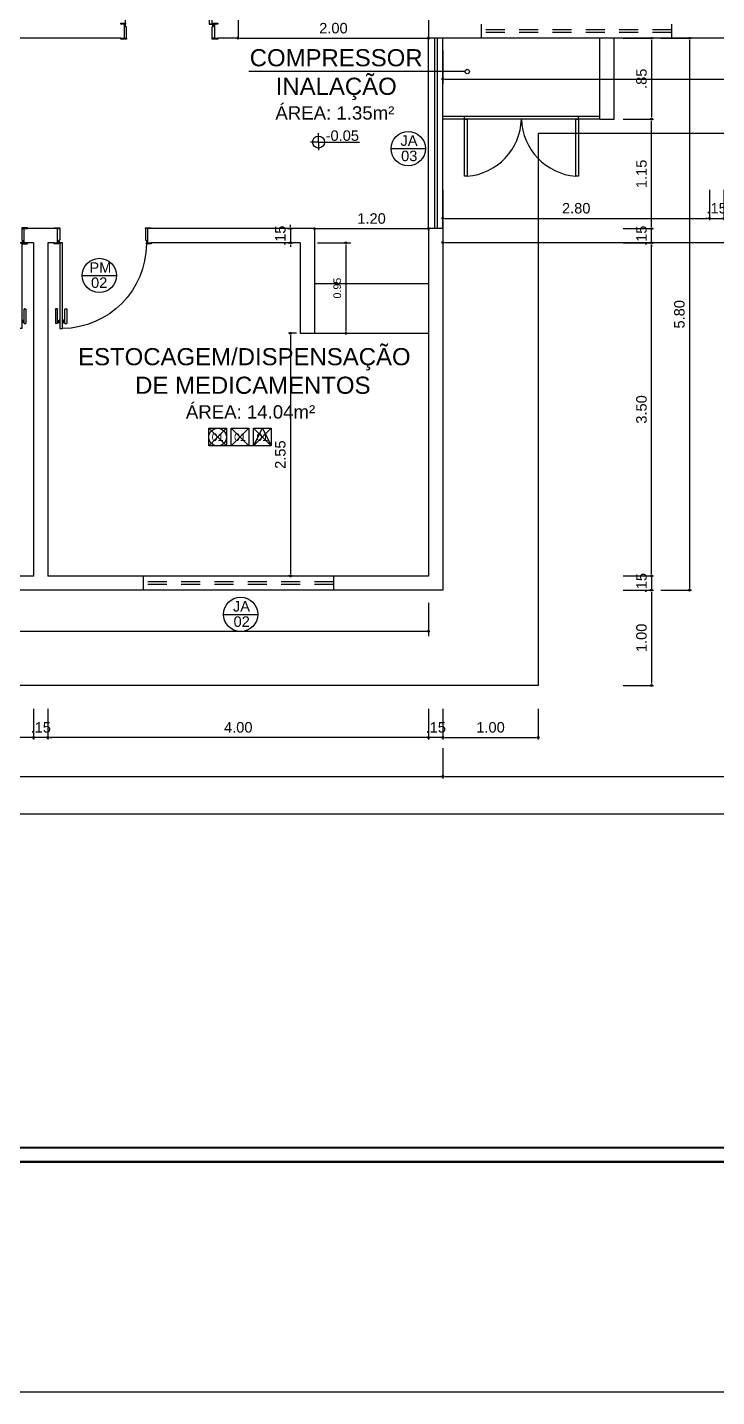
# Model space of a CAD drawing. Header units: millimetres. Extents: x 2125 to 3408, y 1171 to 1686.
# Drawn here: x 2424.75 to 2431.99, y 1468.27 to 1482.66 of the extents above; entities that cross this region are included whole.
import ezdxf
from ezdxf.enums import TextEntityAlignment as Align

# ---------------------------------------------------------------- set-up
doc = ezdxf.new("R2010")
doc.units = ezdxf.units.MM
doc.linetypes.add('CONTORNO_QUADRO_T', pattern=[0.35, 0.2, -0.15])
for name, color, linetype in [('CALÇADA', 252, 'Continuous'), ('cotas', 7, 'Continuous'), ('ESQUADRIA', 3, 'Continuous'), ('ESQUADRIAS', 7, 'Continuous'), ('Esquadrias portas', 7, 'Continuous'), ('Esquadrias_Portas', 2, 'Continuous'), ('JANELA2', 1, 'Continuous'), ('PAREDE', 4, 'Continuous'), ('TEXTO01', 7, 'Continuous'), ('TEXTO02', 3, 'Continuous'), ('TEXTO03', 2, 'Continuous'), ('TEXTO_ESP_FORRO', 62, 'Continuous'), ('TEXTO_ESP_PAREDES', 10, 'Continuous'), ('TEXTO_ESP_PISO', 150, 'Continuous')]:
    doc.layers.add(name, color=color, linetype=linetype)
doc.styles.add('ARIAL', font='sanss___.ttf')
doc.styles.add('ROMANS', font='arial.ttf')
doc.styles.add('TEXTO1', font='swissko.ttf', dxfattribs={"width": 0.6, "height": 0.1})
doc.dimstyles.new('ESCALA 50', dxfattribs={"dimtxt": 0.08, "dimasz": 0.02, "dimexe": 0.05, "dimexo": 0.05, "dimgap": 0.05, "dimtad": 1, "dimlfac": -10, "dimzin": 1, "dimdsep": 46, "dimtxsty": 'ROMANS', "dimblk1": 'PPC', "dimblk2": 'PPC', "dimsah": 1, "dimcen": 0.02, "dimclrd": 7, "dimclre": 7, "dimclrt": 3, "dimadec": 0, "dimazin": 0, "dimtfac": 1, "dimtix": 1, "dimtmove": 1, "dimatfit": 3, "dimldrblk": 'PPC', "dimfxl": 0, "dimtolj": 1, "dimtzin": 12, "dimarcsym": 0})
doc.dimstyles.new('ESCALA75', dxfattribs={"dimtxt": 0.11, "dimasz": 0.02, "dimexe": 0.02, "dimexo": 0.04, "dimgap": 0.05, "dimtad": 1, "dimzin": 4, "dimdsep": 46, "dimtxsty": 'ROMANS', "dimblk1": 'PPC', "dimblk2": 'PPC', "dimsah": 1, "dimcen": 0.02, "dimclrd": 7, "dimclre": 7, "dimclrt": 3, "dimazin": 1, "dimtfac": 1, "dimtix": 1, "dimtmove": 0, "dimatfit": 3, "dimldrblk": 'PPC', "dimfxl": 0, "dimtolj": 1, "dimtzin": 12, "dimarcsym": 0})

# ---------------------------------------------------------------- blocks, each defined once
blk = doc.blocks.new('P90_02')
at = {"layer": 'ESQUADRIAS', "color": 3, "linetype": 'Continuous'}
for p, q in [((-0.02, 0.77), (-0.02, 0.921)), ((0, 0.921), (0, 0.77)), ((0.023, 0.88), (0.023, 0.92)), ((0.057, 0.88), (0.057, 0.92)), ((0.08, 0.921), (0.08, 0.77)), ((0.1, 0.77), (0.1, 0.921)), ((-0.003, 0.767), (-0.017, 0.767)), ((0.083, 0.767), (0.097, 0.767))]:
    blk.add_line(p, q, dxfattribs=at)
at = {"layer": 'ESQUADRIAS', "color": 3}
for p, q in [((0, 0.921), (-0.02, 0.921)), ((0, 0.91), (0.023, 0.91)), ((0, 0.9), (0.023, 0.9)), ((0, 0.89), (0.023, 0.89)), ((0.023, 0.92), (0.025, 0.92)), ((0.023, 0.88), (0.025, 0.88)), ((0.057, 0.92), (0.055, 0.92)), ((0.057, 0.88), (0.055, 0.88)), ((0.08, 0.91), (0.057, 0.91)), ((0.08, 0.9), (0.057, 0.9)), ((0.08, 0.89), (0.057, 0.89)), ((0.08, 0.921), (0.1, 0.921))]:
    blk.add_line(p, q, dxfattribs=at)
at = {"layer": 'ESQUADRIAS', "color": 2}
for p, q in [((0.025, 0.075), (0.025, 0.975)), ((0.025, 0.975), (0.055, 0.975)), ((0.055, 0.975), (0.055, 0.075)), ((0.055, 0.075), (0.025, 0.075))]:
    blk.add_line(p, q, dxfattribs=at)
at = {"layer": 'ESQUADRIAS'}
for p, q in [((0.016, 0.059), (0.016, 0.062)), ((0.032, 0.074), (0.029, 0.074))]:
    blk.add_line(p, q, dxfattribs=at)
at = {"layer": 'ESQUADRIAS', "color": 3}
for points in [[(0.015, 0.085), (-0.035, 0.085), (-0.035, 0.075), (0.015, 0.075)], [(0.985, 0.085), (0.935, 0.085), (0.935, 0.075), (0.985, 0.075)], [(0.025, -0.075), (0, -0.075), (-0.035, -0.075), (-0.035, -0.085), (0.025, -0.085)], [(0.985, -0.075), (0.925, -0.075), (0.925, -0.085), (0.985, -0.085)]]:
    blk.add_lwpolyline(points, close=True, dxfattribs=at)
at = {"layer": 'ESQUADRIAS', "color": 2}
for points in [[(0.025, 0.045), (0.015, 0.045), (0.015, 0.075), (0, 0.075), (0, -0.075), (0.025, -0.075)], [(0.925, 0.045), (0.935, 0.045), (0.935, 0.075), (0.95, 0.075), (0.95, -0.075), (0.925, -0.075)]]:
    blk.add_lwpolyline(points, close=True, dxfattribs=at)
at = {"layer": 'ESQUADRIAS', "color": 1}
for points in [[(0.016, 0.071, -0.236068), (0.015, 0.073), (0.015, 0.07), (0.015, 0.05), (0.016, 0.05)], [(0.02, 0.074, 0.236068), (0.017, 0.075), (0.02, 0.075), (0.04, 0.075), (0.04, 0.074)]]:
    blk.add_lwpolyline(points, format="xyb", close=True, dxfattribs=at)
at = {"layer": 'ESQUADRIAS'}
for points in [[(0.017, 0.063), (0.016, 0.062), (0.016, 0.062)], [(0.017, 0.058), (0.016, 0.059), (0.016, 0.059)], [(0.017, 0.06), (0.017, 0.06), (0.017, 0.058), (0.017, 0.058), (0.017, 0.063), (0.017, 0.063), (0.017, 0.06), (0.017, 0.06)], [(0.028, 0.073), (0.029, 0.074), (0.029, 0.074)], [(0.03, 0.073), (0.03, 0.073), (0.033, 0.073), (0.033, 0.073), (0.028, 0.073), (0.028, 0.073), (0.03, 0.073), (0.03, 0.073)], [(0.033, 0.073), (0.032, 0.074), (0.032, 0.074)]]:
    blk.add_lwpolyline(points, dxfattribs=at)
at = {"layer": 'ESQUADRIAS', "color": 1}
blk.add_circle((0.017, 0.073), 0.0025, dxfattribs=at)
at = {"layer": 'ESQUADRIAS'}
blk.add_arc((0.043, 0.083), 0.892, 0.1295, 89.2231, dxfattribs=at)
at = {"layer": 'ESQUADRIAS', "color": 3, "linetype": 'Continuous'}
for centre, start, end in [((-0.017, 0.77), 180, 260.5377), ((-0.003, 0.77), 260.5377, 360), ((0.083, 0.77), 180, 279.4623), ((0.097, 0.77), 279.4623, 0)]:
    blk.add_arc(centre, 0.003, start, end, dxfattribs=at)
blk = doc.blocks.new('PPC')
at = {"color": 2}
blk.add_circle((0, 0), 0.5, dxfattribs=at)
blk = doc.blocks.new('*D170')
at = {"layer": 'cotas', "color": 7, "lineweight": -2, "transparency": 16777216}
for p, q in [((2428.963, 1475.494), (2428.963, 1475.174)), ((2429.113, 1475.494), (2429.113, 1475.174)), ((2428.943, 1475.194), (2428.923, 1475.194)), ((2429.113, 1475.194), (2428.963, 1475.194)), ((2429.133, 1475.194), (2429.153, 1475.194))]:
    blk.add_line(p, q, dxfattribs=at)
at = {"layer": 'DEFPOINTS', "color": 0, "transparency": 16777216}
for p in [(2428.963, 1475.862), (2429.113, 1475.712), (2428.963, 1475.194)]:
    blk.add_point(p, dxfattribs=at)
at = {"layer": 'cotas', "color": 7, "lineweight": -2, "transparency": 16777216, "xscale": 0.02, "yscale": 0.02, "zscale": 0.02}
blk.add_blockref('PPC', (2428.963, 1475.194), dxfattribs=at)
at = {"layer": 'cotas', "color": 7, "lineweight": -2, "transparency": 16777216, "xscale": 0.02, "yscale": 0.02, "zscale": 0.02, "rotation": 180}
blk.add_blockref('PPC', (2429.113, 1475.194), dxfattribs=at)
at = {"layer": 'cotas', "color": 3, "transparency": 16777216, "insert": (2429.038, 1475.3), "char_height": 0.11, "attachment_point": 5, "style": 'ROMANS'}
blk.add_mtext('\\A1;.15', dxfattribs=at)
blk = doc.blocks.new('*D171')
at = {"layer": 'cotas', "color": 7, "lineweight": -2, "transparency": 16777216}
for p, q in [((2424.963, 1475.494), (2424.963, 1475.174)), ((2428.963, 1475.494), (2428.963, 1475.174)), ((2428.943, 1475.194), (2424.983, 1475.194))]:
    blk.add_line(p, q, dxfattribs=at)
at = {"layer": 'DEFPOINTS', "color": 0, "transparency": 16777216}
for p in [(2424.963, 1475.862), (2428.963, 1475.862), (2424.963, 1475.194)]:
    blk.add_point(p, dxfattribs=at)
at = {"layer": 'cotas', "color": 7, "lineweight": -2, "transparency": 16777216, "xscale": 0.02, "yscale": 0.02, "zscale": 0.02, "rotation": 180}
blk.add_blockref('PPC', (2424.963, 1475.194), dxfattribs=at)
at = {"layer": 'cotas', "color": 7, "lineweight": -2, "transparency": 16777216, "xscale": 0.02, "yscale": 0.02, "zscale": 0.02}
blk.add_blockref('PPC', (2428.963, 1475.194), dxfattribs=at)
at = {"layer": 'cotas', "color": 3, "transparency": 16777216, "insert": (2426.963, 1475.3), "char_height": 0.11, "attachment_point": 5, "style": 'ROMANS'}
blk.add_mtext('\\A1;4.00', dxfattribs=at)
blk = doc.blocks.new('*D172')
at = {"layer": 'cotas', "color": 7, "lineweight": -2, "transparency": 16777216}
for p, q in [((2424.813, 1475.494), (2424.813, 1475.174)), ((2424.963, 1475.494), (2424.963, 1475.174)), ((2424.793, 1475.194), (2424.773, 1475.194)), ((2424.963, 1475.194), (2424.813, 1475.194)), ((2424.983, 1475.194), (2425.003, 1475.194))]:
    blk.add_line(p, q, dxfattribs=at)
at = {"layer": 'DEFPOINTS', "color": 0, "transparency": 16777216}
for p in [(2424.813, 1475.862), (2424.963, 1475.862), (2424.813, 1475.194)]:
    blk.add_point(p, dxfattribs=at)
at = {"layer": 'cotas', "color": 7, "lineweight": -2, "transparency": 16777216, "xscale": 0.02, "yscale": 0.02, "zscale": 0.02}
blk.add_blockref('PPC', (2424.813, 1475.194), dxfattribs=at)
at = {"layer": 'cotas', "color": 7, "lineweight": -2, "transparency": 16777216, "xscale": 0.02, "yscale": 0.02, "zscale": 0.02, "rotation": 180}
blk.add_blockref('PPC', (2424.963, 1475.194), dxfattribs=at)
at = {"layer": 'cotas', "color": 3, "transparency": 16777216, "insert": (2424.888, 1475.3), "char_height": 0.11, "attachment_point": 5, "style": 'ROMANS'}
blk.add_mtext('\\A1;.15', dxfattribs=at)
blk = doc.blocks.new('*D173')
at = {"layer": 'cotas', "color": 7, "lineweight": -2, "transparency": 16777216}
for p, q in [((2415.563, 1475.494), (2415.563, 1475.174)), ((2424.813, 1475.494), (2424.813, 1475.174)), ((2424.793, 1475.194), (2415.583, 1475.194))]:
    blk.add_line(p, q, dxfattribs=at)
at = {"layer": 'DEFPOINTS', "color": 0, "transparency": 16777216}
for p in [(2415.563, 1475.862), (2424.813, 1475.862), (2415.563, 1475.194)]:
    blk.add_point(p, dxfattribs=at)
at = {"layer": 'cotas', "color": 7, "lineweight": -2, "transparency": 16777216, "xscale": 0.02, "yscale": 0.02, "zscale": 0.02, "rotation": 180}
blk.add_blockref('PPC', (2415.563, 1475.194), dxfattribs=at)
at = {"layer": 'cotas', "color": 7, "lineweight": -2, "transparency": 16777216, "xscale": 0.02, "yscale": 0.02, "zscale": 0.02}
blk.add_blockref('PPC', (2424.813, 1475.194), dxfattribs=at)
at = {"layer": 'cotas', "color": 3, "transparency": 16777216, "insert": (2420.188, 1475.3), "char_height": 0.11, "attachment_point": 5, "style": 'ROMANS'}
blk.add_mtext('\\A1;9.25', dxfattribs=at)
blk = doc.blocks.new('*D189')
at = {"layer": 'cotas', "color": 7, "lineweight": -2, "transparency": 16777216}
for p, q in [((2429.113, 1480.949), (2429.113, 1480.629)), ((2431.913, 1480.949), (2431.913, 1480.629)), ((2429.133, 1480.649), (2431.893, 1480.649))]:
    blk.add_line(p, q, dxfattribs=at)
at = {"layer": 'DEFPOINTS', "color": 0, "transparency": 16777216}
for p in [(2429.113, 1481.452), (2431.913, 1481.452), (2431.913, 1480.649)]:
    blk.add_point(p, dxfattribs=at)
at = {"layer": 'cotas', "color": 7, "lineweight": -2, "transparency": 16777216, "xscale": 0.02, "yscale": 0.02, "zscale": 0.02, "rotation": 180}
blk.add_blockref('PPC', (2429.113, 1480.649), dxfattribs=at)
at = {"layer": 'cotas', "color": 7, "lineweight": -2, "transparency": 16777216, "xscale": 0.02, "yscale": 0.02, "zscale": 0.02}
blk.add_blockref('PPC', (2431.913, 1480.649), dxfattribs=at)
at = {"layer": 'cotas', "color": 3, "transparency": 16777216, "insert": (2430.513, 1480.755), "char_height": 0.11, "attachment_point": 5, "style": 'ROMANS'}
blk.add_mtext('\\A1;2.80', dxfattribs=at)
blk = doc.blocks.new('*D190')
at = {"layer": 'cotas', "color": 7, "lineweight": -2, "transparency": 16777216}
for p, q in [((2431.913, 1480.949), (2431.913, 1480.629)), ((2432.063, 1480.949), (2432.063, 1480.629)), ((2431.893, 1480.649), (2431.873, 1480.649)), ((2431.913, 1480.649), (2432.063, 1480.649)), ((2432.083, 1480.649), (2432.103, 1480.649))]:
    blk.add_line(p, q, dxfattribs=at)
at = {"layer": 'DEFPOINTS', "color": 0, "transparency": 16777216}
for p in [(2431.913, 1481.452), (2432.063, 1481.452), (2432.063, 1480.649)]:
    blk.add_point(p, dxfattribs=at)
at = {"layer": 'cotas', "color": 7, "lineweight": -2, "transparency": 16777216, "xscale": 0.02, "yscale": 0.02, "zscale": 0.02}
blk.add_blockref('PPC', (2431.913, 1480.649), dxfattribs=at)
at = {"layer": 'cotas', "color": 7, "lineweight": -2, "transparency": 16777216, "xscale": 0.02, "yscale": 0.02, "zscale": 0.02, "rotation": 180}
blk.add_blockref('PPC', (2432.063, 1480.649), dxfattribs=at)
at = {"layer": 'cotas', "color": 3, "transparency": 16777216, "insert": (2431.988, 1480.755), "char_height": 0.11, "attachment_point": 5, "style": 'ROMANS'}
blk.add_mtext('\\A1;.15', dxfattribs=at)
blk = doc.blocks.new('*D193')
at = {"layer": 'cotas', "color": 7, "lineweight": -2, "transparency": 16777216}
for p, q in [((2415.413, 1475.083), (2415.413, 1474.763)), ((2429.113, 1475.083), (2429.113, 1474.763)), ((2415.433, 1474.783), (2429.093, 1474.783))]:
    blk.add_line(p, q, dxfattribs=at)
at = {"layer": 'DEFPOINTS', "color": 0, "transparency": 16777216}
for p in [(2415.413, 1475.85), (2429.113, 1475.85), (2429.113, 1474.783)]:
    blk.add_point(p, dxfattribs=at)
at = {"layer": 'cotas', "color": 7, "lineweight": -2, "transparency": 16777216, "xscale": 0.02, "yscale": 0.02, "zscale": 0.02, "rotation": 180}
blk.add_blockref('PPC', (2415.413, 1474.783), dxfattribs=at)
at = {"layer": 'cotas', "color": 7, "lineweight": -2, "transparency": 16777216, "xscale": 0.02, "yscale": 0.02, "zscale": 0.02}
blk.add_blockref('PPC', (2429.113, 1474.783), dxfattribs=at)
at = {"layer": 'cotas', "color": 3, "transparency": 16777216, "insert": (2422.263, 1474.889), "char_height": 0.11, "attachment_point": 5, "style": 'ROMANS'}
blk.add_mtext('\\A1;13.70', dxfattribs=at)
blk = doc.blocks.new('*D194')
at = {"layer": 'cotas', "color": 7, "lineweight": -2, "transparency": 16777216}
for p, q in [((2429.113, 1480.695), (2429.113, 1480.375)), ((2439.263, 1480.695), (2439.263, 1480.375)), ((2429.133, 1480.395), (2439.243, 1480.395))]:
    blk.add_line(p, q, dxfattribs=at)
at = {"layer": 'DEFPOINTS', "color": 0, "transparency": 16777216}
for p in [(2429.113, 1481.302), (2439.263, 1481.302), (2439.263, 1480.395)]:
    blk.add_point(p, dxfattribs=at)
at = {"layer": 'cotas', "color": 7, "lineweight": -2, "transparency": 16777216, "xscale": 0.02, "yscale": 0.02, "zscale": 0.02, "rotation": 180}
blk.add_blockref('PPC', (2429.113, 1480.395), dxfattribs=at)
at = {"layer": 'cotas', "color": 7, "lineweight": -2, "transparency": 16777216, "xscale": 0.02, "yscale": 0.02, "zscale": 0.02}
blk.add_blockref('PPC', (2439.263, 1480.395), dxfattribs=at)
at = {"layer": 'cotas', "color": 3, "transparency": 16777216, "insert": (2434.188, 1480.502), "char_height": 0.11, "attachment_point": 5, "style": 'ROMANS'}
blk.add_mtext('\\A1;10.15', dxfattribs=at)
blk = doc.blocks.new('*D196')
at = {"layer": 'cotas', "color": 7, "lineweight": -2, "transparency": 16777216}
for p, q in [((2431.403, 1482.541), (2431.723, 1482.541)), ((2431.703, 1482.521), (2431.703, 1476.761)), ((2431.403, 1476.741), (2431.723, 1476.741))]:
    blk.add_line(p, q, dxfattribs=at)
at = {"layer": 'DEFPOINTS', "color": 0, "transparency": 16777216}
for p in [(2430.567, 1482.541), (2430.567, 1476.741), (2431.703, 1476.741)]:
    blk.add_point(p, dxfattribs=at)
at = {"layer": 'cotas', "color": 7, "lineweight": -2, "transparency": 16777216, "xscale": 0.02, "yscale": 0.02, "zscale": 0.02}
for p, rotation in [((2431.703, 1482.541), 90), ((2431.703, 1476.741), 270)]:
    blk.add_blockref('PPC', p, dxfattribs=dict(at, rotation=rotation))
at = {"layer": 'cotas', "color": 3, "transparency": 16777216, "insert": (2431.597, 1479.641), "char_height": 0.11, "attachment_point": 5, "rotation": 90, "style": 'ROMANS'}
blk.add_mtext('\\A1;5.80', dxfattribs=at)
blk = doc.blocks.new('*D287')
at = {"layer": 'cotas', "color": 7, "lineweight": -2, "transparency": 16777216}
for p, q in [((2427.483, 1480.541), (2427.531, 1480.541)), ((2427.511, 1480.561), (2427.511, 1480.581)), ((2427.511, 1480.541), (2427.511, 1480.391)), ((2427.483, 1480.391), (2427.531, 1480.391)), ((2427.511, 1480.371), (2427.511, 1480.351))]:
    blk.add_line(p, q, dxfattribs=at)
at = {"layer": 'DEFPOINTS', "color": 0, "transparency": 16777216}
for p in [(2427.443, 1480.541), (2427.443, 1480.391), (2427.511, 1480.391)]:
    blk.add_point(p, dxfattribs=at)
at = {"layer": 'cotas', "color": 7, "lineweight": -2, "transparency": 16777216, "xscale": 0.02, "yscale": 0.02, "zscale": 0.02}
for p, rotation in [((2427.511, 1480.541), 270), ((2427.511, 1480.391), 90)]:
    blk.add_blockref('PPC', p, dxfattribs=dict(at, rotation=rotation))
at = {"layer": 'cotas', "color": 3, "transparency": 16777216, "insert": (2427.405, 1480.466), "char_height": 0.11, "attachment_point": 5, "rotation": 90, "style": 'ROMANS'}
blk.add_mtext('\\A1;.15', dxfattribs=at)
blk = doc.blocks.new('*D288')
at = {"layer": 'cotas', "color": 7, "lineweight": -2, "transparency": 16777216}
for p, q in [((2427.573, 1479.441), (2427.491, 1479.441)), ((2427.511, 1479.421), (2427.511, 1476.911)), ((2427.528, 1476.891), (2427.491, 1476.891))]:
    blk.add_line(p, q, dxfattribs=at)
at = {"layer": 'DEFPOINTS', "color": 0, "transparency": 16777216}
for p in [(2427.613, 1479.441), (2427.511, 1476.891), (2427.568, 1476.891)]:
    blk.add_point(p, dxfattribs=at)
at = {"layer": 'cotas', "color": 7, "lineweight": -2, "transparency": 16777216, "xscale": 0.02, "yscale": 0.02, "zscale": 0.02}
for p, rotation in [((2427.511, 1479.441), 90), ((2427.511, 1476.891), 270)]:
    blk.add_blockref('PPC', p, dxfattribs=dict(at, rotation=rotation))
at = {"layer": 'cotas', "color": 3, "transparency": 16777216, "insert": (2427.405, 1478.166), "char_height": 0.11, "attachment_point": 5, "rotation": 90, "style": 'ROMANS'}
blk.add_mtext('\\A1;2.55', dxfattribs=at)
blk = doc.blocks.new('*D289')
at = {"layer": 'cotas', "color": 7, "lineweight": -2, "transparency": 16777216}
for p, q in [((2427.763, 1480.541), (2427.763, 1480.521)), ((2427.783, 1480.541), (2428.943, 1480.541)), ((2428.963, 1480.541), (2428.963, 1480.561))]:
    blk.add_line(p, q, dxfattribs=at)
at = {"layer": 'DEFPOINTS', "color": 0, "transparency": 16777216}
for p in [(2427.763, 1480.541), (2428.963, 1480.541), (2428.963, 1480.541)]:
    blk.add_point(p, dxfattribs=at)
at = {"layer": 'cotas', "color": 7, "lineweight": -2, "transparency": 16777216, "xscale": 0.02, "yscale": 0.02, "zscale": 0.02, "rotation": 180}
blk.add_blockref('PPC', (2427.763, 1480.541), dxfattribs=at)
at = {"layer": 'cotas', "color": 7, "lineweight": -2, "transparency": 16777216, "xscale": 0.02, "yscale": 0.02, "zscale": 0.02}
blk.add_blockref('PPC', (2428.963, 1480.541), dxfattribs=at)
at = {"layer": 'cotas', "color": 3, "transparency": 16777216, "insert": (2428.363, 1480.647), "char_height": 0.11, "attachment_point": 5, "style": 'ROMANS'}
blk.add_mtext('\\A1;1.20', dxfattribs=at)
blk = doc.blocks.new('*D290')
at = {"layer": 'cotas', "color": 7, "lineweight": -2, "transparency": 16777216}
for p, q in [((2426.963, 1482.541), (2426.963, 1482.561)), ((2426.983, 1482.541), (2428.943, 1482.541)), ((2428.963, 1482.541), (2428.963, 1482.561))]:
    blk.add_line(p, q, dxfattribs=at)
at = {"layer": 'DEFPOINTS', "color": 0, "transparency": 16777216}
for p in [(2426.963, 1482.541), (2428.963, 1482.541), (2428.963, 1482.541)]:
    blk.add_point(p, dxfattribs=at)
at = {"layer": 'cotas', "color": 7, "lineweight": -2, "transparency": 16777216, "xscale": 0.02, "yscale": 0.02, "zscale": 0.02, "rotation": 180}
blk.add_blockref('PPC', (2426.963, 1482.541), dxfattribs=at)
at = {"layer": 'cotas', "color": 7, "lineweight": -2, "transparency": 16777216, "xscale": 0.02, "yscale": 0.02, "zscale": 0.02}
blk.add_blockref('PPC', (2428.963, 1482.541), dxfattribs=at)
at = {"layer": 'cotas', "color": 3, "transparency": 16777216, "insert": (2427.963, 1482.647), "char_height": 0.11, "attachment_point": 5, "style": 'ROMANS'}
blk.add_mtext('\\A1;2.00', dxfattribs=at)
blk = doc.blocks.new('Esp_Pis_Par_For_Esc100')
at = {"layer": 'DEFPOINTS'}
for p, q in [((0, 0.37), (0.37, 0)), ((0.37, 0.37), (0, 0)), ((0.47, 0.37), (0.84, 0)), ((0.84, 0.37), (0.47, 0)), ((0.94, 0.37), (1.31, 0)), ((1.31, 0.37), (0.94, 0)), ((0.47, 0), (0.37, 0)), ((0.94, 0), (0.84, 0))]:
    blk.add_line(p, q, dxfattribs=at)
for points in [[(0.37, 0.37), (0.37, 0), (0, 0), (0, 0.37)], [(1.31, 0.37), (1.31, 0), (0.94, 0), (0.94, 0.37)]]:
    blk.add_lwpolyline(points, close=True, dxfattribs=at)
at = {"layer": 'TEXTO_ESP_FORRO'}
blk.add_lwpolyline([(0.94, 0), (1.125, 0.37), (1.31, 0)], close=True, dxfattribs=at)
at = {"layer": 'TEXTO_ESP_PAREDES'}
blk.add_lwpolyline([(0.84, 0.37), (0.84, 0), (0.47, 0), (0.47, 0.37)], close=True, dxfattribs=at)
at = {"layer": 'TEXTO_ESP_PISO'}
blk.add_circle((0.185, 0.185), 0.185, dxfattribs=at)
at = {"layer": 'TEXTO_ESP_FORRO', "color": 3, "linetype": 'ByBlock', "style": 'ARIAL', "text_generation_flag": 6}
blk.add_attdef('FOR', text='', height=0.16, rotation=180, dxfattribs=at).set_placement((1.125, 0.185), align=Align.MIDDLE_CENTER)
at = {"layer": 'TEXTO_ESP_PAREDES', "color": 3, "linetype": 'ByBlock', "ltscale": 0.0001, "style": 'ARIAL', "text_generation_flag": 6}
blk.add_attdef('PAR', text='', height=0.16, rotation=180, dxfattribs=at).set_placement((0.655, 0.185), align=Align.MIDDLE_CENTER)
at = {"layer": 'TEXTO_ESP_PISO', "color": 3, "linetype": 'ByBlock', "style": 'ARIAL', "text_generation_flag": 6}
blk.add_attdef('PIS', text='', height=0.16, rotation=180, dxfattribs=at).set_placement((0.185, 0.185), align=Align.MIDDLE_CENTER)
blk = doc.blocks.new('*D211')
at = {"layer": 'cotas', "color": 7, "lineweight": -2, "transparency": 16777216}
for p, q in [((2431.305, 1476.911), (2431.305, 1476.931)), ((2431.005, 1476.891), (2431.325, 1476.891)), ((2431.305, 1476.891), (2431.305, 1476.741)), ((2431.005, 1476.741), (2431.325, 1476.741)), ((2431.305, 1476.721), (2431.305, 1476.701))]:
    blk.add_line(p, q, dxfattribs=at)
at = {"layer": 'DEFPOINTS', "color": 0, "transparency": 16777216}
for p in [(2429.957, 1476.891), (2429.957, 1476.741), (2431.305, 1476.741)]:
    blk.add_point(p, dxfattribs=at)
at = {"layer": 'cotas', "color": 7, "lineweight": -2, "transparency": 16777216, "xscale": 0.02, "yscale": 0.02, "zscale": 0.02}
for p, rotation in [((2431.305, 1476.891), 270), ((2431.305, 1476.741), 90)]:
    blk.add_blockref('PPC', p, dxfattribs=dict(at, rotation=rotation))
at = {"layer": 'cotas', "color": 3, "transparency": 16777216, "insert": (2431.199, 1476.816), "char_height": 0.11, "attachment_point": 5, "rotation": 90, "style": 'ROMANS'}
blk.add_mtext('\\A1;.15', dxfattribs=at)
blk = doc.blocks.new('*D212')
at = {"layer": 'cotas', "color": 7, "lineweight": -2, "transparency": 16777216}
for p, q in [((2431.005, 1476.741), (2431.325, 1476.741)), ((2431.305, 1476.721), (2431.305, 1475.761)), ((2431.005, 1475.741), (2431.325, 1475.741))]:
    blk.add_line(p, q, dxfattribs=at)
at = {"layer": 'DEFPOINTS', "color": 0, "transparency": 16777216}
for p in [(2429.957, 1476.741), (2430.957, 1475.741), (2431.305, 1475.741)]:
    blk.add_point(p, dxfattribs=at)
at = {"layer": 'cotas', "color": 7, "lineweight": -2, "transparency": 16777216, "xscale": 0.02, "yscale": 0.02, "zscale": 0.02}
for p, rotation in [((2431.305, 1476.741), 90), ((2431.305, 1475.741), 270)]:
    blk.add_blockref('PPC', p, dxfattribs=dict(at, rotation=rotation))
at = {"layer": 'cotas', "color": 3, "transparency": 16777216, "insert": (2431.199, 1476.241), "char_height": 0.11, "attachment_point": 5, "rotation": 90, "style": 'ROMANS'}
blk.add_mtext('\\A1;1.00', dxfattribs=at)
blk = doc.blocks.new('*D293')
at = {"layer": 'cotas', "color": 7, "lineweight": -2, "transparency": 16777216}
for p, q in [((2429.113, 1475.494), (2429.113, 1475.174)), ((2430.113, 1475.494), (2430.113, 1475.174)), ((2429.133, 1475.194), (2430.093, 1475.194))]:
    blk.add_line(p, q, dxfattribs=at)
at = {"layer": 'DEFPOINTS', "color": 0, "transparency": 16777216}
for p in [(2429.113, 1476.741), (2430.113, 1476.741), (2430.113, 1475.194)]:
    blk.add_point(p, dxfattribs=at)
at = {"layer": 'cotas', "color": 7, "lineweight": -2, "transparency": 16777216, "xscale": 0.02, "yscale": 0.02, "zscale": 0.02, "rotation": 180}
blk.add_blockref('PPC', (2429.113, 1475.194), dxfattribs=at)
at = {"layer": 'cotas', "color": 7, "lineweight": -2, "transparency": 16777216, "xscale": 0.02, "yscale": 0.02, "zscale": 0.02}
blk.add_blockref('PPC', (2430.113, 1475.194), dxfattribs=at)
at = {"layer": 'cotas', "color": 3, "transparency": 16777216, "insert": (2429.613, 1475.3), "char_height": 0.11, "attachment_point": 5, "style": 'ROMANS'}
blk.add_mtext('\\A1;1.00', dxfattribs=at)
blk = doc.blocks.new('*D213')
at = {"layer": 'cotas', "color": 7, "lineweight": -2, "transparency": 16777216}
for p, q in [((2429.113, 1475.083), (2429.113, 1474.763)), ((2439.263, 1475.083), (2439.263, 1474.763)), ((2429.133, 1474.783), (2439.243, 1474.783))]:
    blk.add_line(p, q, dxfattribs=at)
at = {"layer": 'DEFPOINTS', "color": 0, "transparency": 16777216}
for p in [(2429.113, 1476.71), (2439.263, 1476.71), (2439.263, 1474.783)]:
    blk.add_point(p, dxfattribs=at)
at = {"layer": 'cotas', "color": 7, "lineweight": -2, "transparency": 16777216, "xscale": 0.02, "yscale": 0.02, "zscale": 0.02, "rotation": 180}
blk.add_blockref('PPC', (2429.113, 1474.783), dxfattribs=at)
at = {"layer": 'cotas', "color": 7, "lineweight": -2, "transparency": 16777216, "xscale": 0.02, "yscale": 0.02, "zscale": 0.02}
blk.add_blockref('PPC', (2439.263, 1474.783), dxfattribs=at)
at = {"layer": 'cotas', "color": 3, "transparency": 16777216, "insert": (2434.188, 1474.889), "char_height": 0.11, "attachment_point": 5, "style": 'ROMANS'}
blk.add_mtext('\\A1;10.15', dxfattribs=at)
blk = doc.blocks.new('*D308')
at = {"layer": 'cotas', "color": 7, "lineweight": -2, "transparency": 16777216}
for p, q in [((2431.005, 1482.541), (2431.325, 1482.541)), ((2431.305, 1482.521), (2431.305, 1481.711)), ((2431.005, 1481.691), (2431.325, 1481.691))]:
    blk.add_line(p, q, dxfattribs=at)
at = {"layer": 'DEFPOINTS', "color": 0, "transparency": 16777216}
for p in [(2430.913, 1482.541), (2430.913, 1481.691), (2431.305, 1481.691)]:
    blk.add_point(p, dxfattribs=at)
at = {"layer": 'cotas', "color": 7, "lineweight": -2, "transparency": 16777216, "xscale": 0.02, "yscale": 0.02, "zscale": 0.02}
for p, rotation in [((2431.305, 1482.541), 90), ((2431.305, 1481.691), 270)]:
    blk.add_blockref('PPC', p, dxfattribs=dict(at, rotation=rotation))
at = {"layer": 'cotas', "color": 3, "transparency": 16777216, "insert": (2431.199, 1482.116), "char_height": 0.11, "attachment_point": 5, "rotation": 90, "style": 'ROMANS'}
blk.add_mtext('\\A1;.85', dxfattribs=at)
blk = doc.blocks.new('*D309')
at = {"layer": 'cotas', "color": 7, "lineweight": -2, "transparency": 16777216}
for p, q in [((2431.005, 1480.391), (2431.325, 1480.391)), ((2431.305, 1476.911), (2431.305, 1480.371)), ((2431.005, 1476.891), (2431.325, 1476.891))]:
    blk.add_line(p, q, dxfattribs=at)
at = {"layer": 'DEFPOINTS', "color": 0, "transparency": 16777216}
for p in [(2427.613, 1480.391), (2431.305, 1480.391), (2428.963, 1476.891)]:
    blk.add_point(p, dxfattribs=at)
at = {"layer": 'cotas', "color": 7, "lineweight": -2, "transparency": 16777216, "xscale": 0.02, "yscale": 0.02, "zscale": 0.02}
for p, rotation in [((2431.305, 1480.391), 90), ((2431.305, 1476.891), 270)]:
    blk.add_blockref('PPC', p, dxfattribs=dict(at, rotation=rotation))
at = {"layer": 'cotas', "color": 3, "transparency": 16777216, "insert": (2431.199, 1478.641), "char_height": 0.11, "attachment_point": 5, "rotation": 90, "style": 'ROMANS'}
blk.add_mtext('\\A1;3.50', dxfattribs=at)
blk = doc.blocks.new('*D310')
at = {"layer": 'cotas', "color": 7, "lineweight": -2, "transparency": 16777216}
for p, q in [((2431.005, 1480.541), (2431.325, 1480.541)), ((2431.305, 1480.561), (2431.305, 1480.581)), ((2431.305, 1480.391), (2431.305, 1480.541)), ((2431.005, 1480.391), (2431.325, 1480.391)), ((2431.305, 1480.371), (2431.305, 1480.351))]:
    blk.add_line(p, q, dxfattribs=at)
at = {"layer": 'DEFPOINTS', "color": 0, "transparency": 16777216}
for p in [(2427.763, 1480.541), (2431.305, 1480.541), (2427.613, 1480.391)]:
    blk.add_point(p, dxfattribs=at)
at = {"layer": 'cotas', "color": 7, "lineweight": -2, "transparency": 16777216, "xscale": 0.02, "yscale": 0.02, "zscale": 0.02}
for p, rotation in [((2431.305, 1480.541), 270), ((2431.305, 1480.391), 90)]:
    blk.add_blockref('PPC', p, dxfattribs=dict(at, rotation=rotation))
at = {"layer": 'cotas', "color": 3, "transparency": 16777216, "insert": (2431.199, 1480.466), "char_height": 0.11, "attachment_point": 5, "rotation": 90, "style": 'ROMANS'}
blk.add_mtext('\\A1;.15', dxfattribs=at)
blk = doc.blocks.new('*D218')
at = {"layer": 'cotas', "color": 7, "lineweight": -2, "transparency": 16777216}
for p, q in [((2431.305, 1481.691), (2431.285, 1481.691)), ((2431.305, 1480.561), (2431.305, 1481.671)), ((2431.005, 1480.541), (2431.325, 1480.541))]:
    blk.add_line(p, q, dxfattribs=at)
at = {"layer": 'DEFPOINTS', "color": 0, "transparency": 16777216}
for p in [(2431.305, 1481.691), (2431.305, 1481.691), (2427.763, 1480.541)]:
    blk.add_point(p, dxfattribs=at)
at = {"layer": 'cotas', "color": 7, "lineweight": -2, "transparency": 16777216, "xscale": 0.02, "yscale": 0.02, "zscale": 0.02}
for p, rotation in [((2431.305, 1481.691), 90), ((2431.305, 1480.541), 270)]:
    blk.add_blockref('PPC', p, dxfattribs=dict(at, rotation=rotation))
at = {"layer": 'cotas', "color": 3, "transparency": 16777216, "insert": (2431.199, 1481.116), "char_height": 0.11, "attachment_point": 5, "rotation": 90, "style": 'ROMANS'}
blk.add_mtext('\\A1;1.15', dxfattribs=at)
blk = doc.blocks.new('new block4')
at = {"layer": 'TEXTO01'}
h = blk.add_hatch(dxfattribs=at)
h.set_pattern_fill('ANGLE', color=256)
h.set_pattern_definition([(0, (-2260.456, -913.906), (0, 6.985), [5.08, -1.905]), (90, (-2260.456, -913.906), (-6.985, 4e-16), [5.08, -1.905])])
h.paths.add_polyline_path([(0, 0), (0, -0.062, 0.414214), (0.062, 0)])
h.paths.add_polyline_path([(0, 0), (0, 0.062, 0.414214), (-0.062, 0)])
for q in [(-0.086, 0), (0, 0.093), (0.429, 0), (0, -0.085)]:
    blk.add_line((0, 0), q, dxfattribs=at)
blk.add_circle((0, 0), 0.0624, dxfattribs=at)
blk = doc.blocks.new('*D327')
at = {"layer": 'cotas', "color": 7, "lineweight": -2, "transparency": 16777216}
for p, q in [((2415.413, 1474.687), (2415.413, 1474.367)), ((2474.281, 1474.387), (2415.433, 1474.387)), ((2474.301, 1474.387), (2474.301, 1474.367))]:
    blk.add_line(p, q, dxfattribs=at)
at = {"layer": 'DEFPOINTS', "color": 0, "transparency": 16777216}
for p in [(2415.413, 1476.891), (2415.413, 1474.387), (2474.301, 1474.387)]:
    blk.add_point(p, dxfattribs=at)
at = {"layer": 'cotas', "color": 7, "lineweight": -2, "transparency": 16777216, "xscale": 0.02, "yscale": 0.02, "zscale": 0.02, "rotation": 180}
blk.add_blockref('PPC', (2415.413, 1474.387), dxfattribs=at)
at = {"layer": 'cotas', "color": 7, "lineweight": -2, "transparency": 16777216, "xscale": 0.02, "yscale": 0.02, "zscale": 0.02}
blk.add_blockref('PPC', (2474.301, 1474.387), dxfattribs=at)
at = {"layer": 'cotas', "color": 3, "transparency": 16777216, "insert": (2444.857, 1474.493), "char_height": 0.11, "attachment_point": 5, "style": 'ROMANS'}
blk.add_mtext('\\A1;58.89', dxfattribs=at)
blk = doc.blocks.new('*D1002')
at = {"color": 7, "lineweight": -2, "transparency": 16777216}
for p, q in [((2413.838, 1468.618), (2413.838, 1468.268)), ((2474.28, 1468.618), (2474.28, 1468.268)), ((2413.858, 1468.318), (2474.26, 1468.318))]:
    blk.add_line(p, q, dxfattribs=at)
at = {"layer": 'DEFPOINTS', "color": 0, "transparency": 16777216}
for p in [(2413.838, 1470.736), (2474.28, 1470.734), (2474.28, 1468.318)]:
    blk.add_point(p, dxfattribs=at)
at = {"color": 7, "lineweight": -2, "transparency": 16777216, "xscale": 0.02, "yscale": 0.02, "zscale": 0.02, "rotation": 180}
blk.add_blockref('PPC', (2413.838, 1468.318), dxfattribs=at)
at = {"color": 7, "lineweight": -2, "transparency": 16777216, "xscale": 0.02, "yscale": 0.02, "zscale": 0.02}
blk.add_blockref('PPC', (2474.28, 1468.318), dxfattribs=at)
at = {"color": 3, "transparency": 16777216, "insert": (2444.059, 1468.409), "char_height": 0.08, "attachment_point": 5, "style": 'ROMANS'}
blk.add_mtext('\\A1;60.44', dxfattribs=at)
blk = doc.blocks.new('*D1118')
at = {"color": 7, "lineweight": -2, "transparency": 16777216}
for p, q in [((2415.563, 1476.61), (2415.563, 1476.26)), ((2428.963, 1476.61), (2428.963, 1476.26)), ((2415.583, 1476.31), (2428.943, 1476.31))]:
    blk.add_line(p, q, dxfattribs=at)
at = {"layer": 'DEFPOINTS', "color": 0, "transparency": 16777216}
for p in [(2415.563, 1476.891), (2428.963, 1476.891), (2428.963, 1476.31)]:
    blk.add_point(p, dxfattribs=at)
at = {"color": 7, "lineweight": -2, "transparency": 16777216, "xscale": 0.02, "yscale": 0.02, "zscale": 0.02, "rotation": 180}
blk.add_blockref('PPC', (2415.563, 1476.31), dxfattribs=at)
at = {"color": 7, "lineweight": -2, "transparency": 16777216, "xscale": 0.02, "yscale": 0.02, "zscale": 0.02}
blk.add_blockref('PPC', (2428.963, 1476.31), dxfattribs=at)
at = {"color": 3, "transparency": 16777216, "insert": (2422.263, 1476.401), "char_height": 0.08, "attachment_point": 5, "style": 'ROMANS'}
blk.add_mtext('\\A1;13.40', dxfattribs=at)
blk = doc.blocks.new('*D1121')
at = {"color": 7, "lineweight": -2, "transparency": 16777216}
for p, q in [((2429.113, 1482.413), (2429.113, 1482.063)), ((2439.263, 1482.413), (2439.263, 1482.063)), ((2429.133, 1482.113), (2439.243, 1482.113))]:
    blk.add_line(p, q, dxfattribs=at)
at = {"layer": 'DEFPOINTS', "color": 0, "transparency": 16777216}
for p in [(2429.113, 1482.541), (2439.263, 1482.541), (2439.263, 1482.113)]:
    blk.add_point(p, dxfattribs=at)
at = {"color": 7, "lineweight": -2, "transparency": 16777216, "xscale": 0.02, "yscale": 0.02, "zscale": 0.02, "rotation": 180}
blk.add_blockref('PPC', (2429.113, 1482.113), dxfattribs=at)
at = {"color": 7, "lineweight": -2, "transparency": 16777216, "xscale": 0.02, "yscale": 0.02, "zscale": 0.02}
blk.add_blockref('PPC', (2439.263, 1482.113), dxfattribs=at)
at = {"color": 3, "transparency": 16777216, "insert": (2434.188, 1482.203), "char_height": 0.08, "attachment_point": 5, "style": 'ROMANS'}
blk.add_mtext('\\A1;10.15', dxfattribs=at)
blk = doc.blocks.new('*D1152')
at = {"color": 7, "lineweight": -2, "transparency": 16777216}
for p, q in [((2427.794, 1480.391), (2428.144, 1480.391)), ((2428.094, 1480.371), (2428.094, 1479.461)), ((2427.813, 1479.441), (2428.144, 1479.441))]:
    blk.add_line(p, q, dxfattribs=at)
at = {"layer": 'DEFPOINTS', "color": 0, "transparency": 16777216}
for p in [(2427.613, 1480.391), (2427.763, 1479.441), (2428.094, 1479.441)]:
    blk.add_point(p, dxfattribs=at)
at = {"color": 7, "lineweight": -2, "transparency": 16777216, "xscale": 0.02, "yscale": 0.02, "zscale": 0.02}
for p, rotation in [((2428.094, 1480.391), 90), ((2428.094, 1479.441), 270)]:
    blk.add_blockref('PPC', p, dxfattribs=dict(at, rotation=rotation))
at = {"color": 3, "transparency": 16777216, "insert": (2428.003, 1479.916), "char_height": 0.08, "attachment_point": 5, "rotation": 90, "style": 'ROMANS'}
blk.add_mtext('\\A1;0.95', dxfattribs=at)

msp = doc.modelspace()

# ---------------------------------------------------------------- hatches: boundary and pattern name
at = {"layer": 'TEXTO01'}
h = msp.add_hatch(dxfattribs=at)
h.set_pattern_fill('ANGLE', color=256)
h.set_pattern_definition([(0, (144.211, 599.586), (0, 6.985), [5.08, -1.905]), (90, (144.211, 599.586), (-6.985, 4e-16), [5.08, -1.905])])
h.paths.add_polyline_path([(2429.3913, 1482.1913, 1), (2429.3456, 1482.1913, 1)])

# ---------------------------------------------------------------- linework, layer by layer
for p, q in [((2430.7629, 1481.7209), (2429.1129, 1481.7209)), ((2430.7629, 1481.6909), (2429.1129, 1481.6909))]:
    msp.add_line(p, q)
at = {"linetype": 'Continuous'}
for p, q in [((2428.9629, 1479.9609), (2427.7629, 1479.9609)), ((2428.9629, 1479.4409), (2427.6129, 1479.4409))]:
    msp.add_line(p, q, dxfattribs=at)
at = {"lineweight": 50}
msp.add_lwpolyline([(2413.8379, 1497.8578), (2413.8379, 1470.736), (2474.28, 1470.7338), (2474.9031, 1494.5578), (2413.8379, 1497.8578)], dxfattribs=at)
msp.add_lwpolyline([(2413.9879, 1497.6995), (2413.9879, 1470.886), (2474.1339, 1470.8838), (2474.7494, 1494.4159)], close=True, dxfattribs=at)
at = {"layer": 'CALÇADA', "linetype": 'Continuous'}
for p, q in [((2430.1129, 1481.5409), (2430.1129, 1475.7409)), ((2438.2629, 1481.5409), (2430.1129, 1481.5409)), ((2430.1129, 1475.7409), (2414.4129, 1475.7409))]:
    msp.add_line(p, q, dxfattribs=at)
at = {"layer": 'ESQUADRIA'}
for p, q in [((2429.0229, 1482.5409), (2429.0229, 1480.5409)), ((2429.0529, 1482.5409), (2429.0529, 1480.5409))]:
    msp.add_line(p, q, dxfattribs=at)
at = {"layer": 'ESQUADRIA', "linetype": 'CONTORNO_QUADRO_T'}
for p, q in [((2431.5129, 1482.6309), (2429.5129, 1482.6309)), ((2431.5129, 1482.6009), (2429.5129, 1482.6009)), ((2427.9629, 1476.8309), (2425.9629, 1476.8309)), ((2427.9629, 1476.8009), (2425.9629, 1476.8009))]:
    msp.add_line(p, q, dxfattribs=at)
at = {"layer": 'Esquadrias portas'}
for centre, start, end in [((2429.3132, 1481.7135), 275.01546, 357.92214), ((2430.5625, 1481.7135), 182.07786, 264.98454)]:
    msp.add_arc(centre, 0.6251, start, end, dxfattribs=at)
at = {"layer": 'Esquadrias_Portas'}
for p, q in [((2429.3379, 1481.6909), (2429.3379, 1481.7209)), ((2430.5379, 1481.6909), (2430.5379, 1481.7209))]:
    msp.add_line(p, q, dxfattribs=at)
for points in [[(2429.3679, 1481.6909), (2429.3679, 1481.0909), (2429.3379, 1481.0909), (2429.3379, 1481.6909), (2429.3679, 1481.6909)], [(2430.5379, 1481.6909), (2430.5379, 1481.0909), (2430.5079, 1481.0909), (2430.5079, 1481.6909), (2430.5379, 1481.6909)]]:
    msp.add_lwpolyline(points, dxfattribs=at)
at = {"layer": 'JANELA2'}
for p, q in [((2429.5129, 1482.6909), (2429.5129, 1482.5409)), ((2431.5129, 1482.6909), (2431.5129, 1482.5409)), ((2429.1129, 1482.5409), (2428.9629, 1482.5409)), ((2428.9629, 1480.5409), (2428.9629, 1482.5409)), ((2429.1129, 1480.5409), (2429.1129, 1482.5409)), ((2429.1129, 1480.5409), (2428.9629, 1480.5409)), ((2425.9629, 1476.8909), (2425.9629, 1476.7409)), ((2427.9629, 1476.8909), (2427.9629, 1476.7409))]:
    msp.add_line(p, q, dxfattribs=at)
at = {"layer": 'PAREDE'}
msp.add_line((2426.9629, 1486.3409), (2426.9629, 1482.5409), dxfattribs=at)
at = {"layer": 'PAREDE', "linetype": 'Continuous'}
for p, q in [((2428.9629, 1486.3409), (2428.9629, 1482.5409)), ((2425.7279, 1482.5409), (2420.8129, 1482.5409)), ((2426.9629, 1482.5409), (2426.7479, 1482.5409)), ((2439.2629, 1482.5409), (2429.1129, 1482.5409)), ((2430.7629, 1481.6909), (2430.7629, 1482.5409)), ((2430.9129, 1481.6909), (2430.9129, 1482.5409)), ((2430.7629, 1481.6909), (2430.9129, 1481.6909)), ((2425.0279, 1480.5409), (2424.7479, 1480.5409)), ((2427.7629, 1480.5409), (2426.0479, 1480.5409)), ((2427.7629, 1480.5409), (2427.7629, 1479.4409)), ((2428.9629, 1480.5409), (2428.9629, 1476.8909)), ((2429.1129, 1480.5409), (2429.1129, 1476.7409)), ((2424.8129, 1480.3909), (2424.7479, 1480.3909)), ((2424.8129, 1480.3909), (2424.8129, 1476.8909)), ((2424.9629, 1480.3909), (2424.9629, 1476.8909)), ((2425.0279, 1480.3909), (2424.9629, 1480.3909)), ((2427.6129, 1480.3909), (2426.0479, 1480.3909)), ((2427.6129, 1480.3909), (2427.6129, 1479.4409)), ((2424.8129, 1476.8909), (2415.5629, 1476.8909)), ((2428.9629, 1476.8909), (2424.9629, 1476.8909)), ((2429.1129, 1476.7409), (2413.9879, 1476.7409))]:
    msp.add_line(p, q, dxfattribs=at)
at = {"layer": 'TEXTO01'}
for p, q in [((2429.3456, 1482.1911), (2427.0742, 1482.1911)), ((2428.5675, 1481.3815), (2428.9283, 1481.3815)), ((2425.3234, 1480.0488), (2425.6842, 1480.0488)), ((2426.8076, 1476.4879), (2427.1684, 1476.4879))]:
    msp.add_line(p, q, dxfattribs=at)
for centre, radius in [((2429.3684, 1482.1913), 0.0228), ((2428.7479, 1481.3815), 0.1804), ((2425.5038, 1480.0488), 0.1804), ((2426.988, 1476.4879), 0.1804)]:
    msp.add_circle(centre, radius, dxfattribs=at)

# ---------------------------------------------------------------- block references
at = {"layer": 'ESQUADRIAS', "xscale": -1}
msp.add_blockref('P90_02', (2426.7129, 1482.6159), dxfattribs=at)
at = {"layer": 'ESQUADRIAS', "rotation": 180}
msp.add_blockref('P90_02', (2424.7129, 1480.4659), dxfattribs=at)
at = {"layer": 'ESQUADRIAS', "xscale": -1, "rotation": 180}
msp.add_blockref('P90_02', (2425.0629, 1480.4659), dxfattribs=at)
at = {"layer": 'TEXTO01'}
msp.add_blockref('new block4', (2427.8062, 1481.4508), dxfattribs=at)
at = {"layer": 'TEXTO02', "xscale": 0.5, "yscale": 0.5, "zscale": 0.5}
msp.add_blockref('Esp_Pis_Par_For_Esc100', (2426.6535, 1478.2578), dxfattribs=at).add_auto_attribs({'PIS': '01', 'PAR': '01', 'FOR': '01'})

# ---------------------------------------------------------------- texts
at = {"layer": 'cotas', "ltscale": 0.0001, "insert": (2427.7943, 1481.5736), "char_height": 0.11, "width": 0.503613, "attachment_point": 1, "style": 'TEXTO1'}
msp.add_mtext('\\pi0.0865;{\\fSansSerif|b0|i0|c2|p2;\\W1;-0.05}', dxfattribs=at)
at = {"layer": 'TEXTO01', "ltscale": 0.0001, "char_height": 0.11, "width": 0.330365, "attachment_point": 1, "style": 'TEXTO1'}
for s, insert in [('{\\fSansSerif|b0|i0|c2|p2;\\W1;JA}', (2428.6668, 1481.521)), ('{\\fSansSerif|b0|i0|c2|p2;\\W1;03}', (2428.6735, 1481.3604)), ('{\\fSansSerif|b0|i0|c2|p2;\\W1;PM}', (2425.399, 1480.1868)), ('{\\fSansSerif|b0|i0|c2|p2;\\W1;02}', (2425.4161, 1480.0283)), ('{\\fSansSerif|b0|i0|c2|p2;\\W1;JA}', (2426.9069, 1476.6274)), ('{\\fSansSerif|b0|i0|c2|p2;\\W1;02}', (2426.9137, 1476.4667))]:
    msp.add_mtext(s, dxfattribs=dict(at, insert=insert))
at = {"layer": 'TEXTO03', "ltscale": 0.0001, "char_height": 0.12, "width": 3.592802, "attachment_point": 1, "style": 'TEXTO1'}
for s, insert in [('\\pi0.91591;{\\fSansSerif|b0|i0|c2|p2;\\H1.5x;\\W1;\\C2;COMPRESSOR \\P\\pi1.1889;INALAÇÃO\\P\\pi1.1854;\\H0.7778x;\\C3;ÁREA: 1.35m²}', (2426.1674, 1482.4271)), ('{\\fSansSerif|b0|i0|c2|p2;\\H1.5x;\\W1;\\C2;ESTOCAGEM/DISPENSAÇÃO\\P\\pi0.59899;DE MEDICAMENTOS\\P\\pi1.132;\\H0.77777x;\\C3;ÁREA: 14.04m²}', (2425.2806, 1479.2857))]:
    msp.add_mtext(s, dxfattribs=dict(at, insert=insert))

# ---------------------------------------------------------------- dimensions: what is measured, and where the dimension line sits
for base, p1, p2, picture, middle in [((2439.2629, 1482.1125), (2429.1129, 1482.5409), (2439.2629, 1482.5409), '*D1121', (2434.1879, 1482.2034)), ((2428.9629, 1476.3097), (2415.5629, 1476.8909), (2428.9629, 1476.8909), '*D1118', (2422.2629, 1476.4006)), ((2474.28, 1468.3179), (2413.8379, 1470.736), (2474.28, 1470.7338), '*D1002', (2444.059, 1468.4088))]:
    dim = msp.add_linear_dim(base=base, p1=p1, p2=p2, dimstyle='ESCALA 50', override={"dimfxl": 0.3, "dimfxlon": 1})
    dim.commit()
    dim.dimension.update_dxf_attribs({"geometry": picture, "text_midpoint": middle})
dim = msp.add_linear_dim(base=(2428.0941, 1479.4409), p1=(2427.6129, 1480.3909), p2=(2427.7632, 1479.4409), angle=90, dimstyle='ESCALA 50', override={"dimfxl": 0.3, "dimfxlon": 1})
dim.commit()
dim.dimension.update_dxf_attribs({"geometry": '*D1152', "text_midpoint": (2428.0032, 1479.9159)})
at = {"layer": 'cotas'}
for base, p1, p2, picture, middle in [((2428.9629, 1482.5409), (2426.9629, 1482.5409), (2428.9629, 1482.5409), '*D290', (2427.9629, 1482.647)), ((2431.9129, 1480.6491), (2429.1129, 1481.452), (2431.9129, 1481.452), '*D189', (2430.5129, 1480.7552)), ((2439.2629, 1480.3954), (2429.1129, 1481.302), (2439.2629, 1481.302), '*D194', (2434.1879, 1480.5016)), ((2428.9629, 1480.5409), (2427.7629, 1480.5409), (2428.9629, 1480.5409), '*D289', (2428.3629, 1480.647)), ((2415.4129, 1474.3865), (2474.3005, 1474.3865), (2415.4129, 1476.8909), '*D327', (2444.8567, 1474.4927)), ((2430.1129, 1475.1943), (2429.1129, 1476.7409), (2430.1129, 1476.7409), '*D293', (2429.6129, 1475.3005)), ((2439.2629, 1474.783), (2429.1129, 1476.7104), (2439.2629, 1476.7104), '*D213', (2434.1879, 1474.8892)), ((2429.1129, 1474.783), (2415.4129, 1475.8496), (2429.1129, 1475.8496), '*D193', (2422.2629, 1474.8892)), ((2428.9629, 1475.1943), (2429.1129, 1475.7119), (2428.9629, 1475.8619), '*D170', (2429.0379, 1475.3005))]:
    dim = msp.add_linear_dim(base=base, p1=p1, p2=p2, dimstyle='ESCALA75', dxfattribs=at)
    dim.commit()
    dim.dimension.update_dxf_attribs({"geometry": picture, "text_midpoint": middle})
for base, p1, p2, picture, middle in [((2431.7033, 1476.7409), (2430.567, 1482.5409), (2430.567, 1476.7409), '*D196', (2431.5971, 1479.6409)), ((2431.3055, 1481.6909), (2430.9129, 1482.5409), (2430.9129, 1481.6909), '*D308', (2431.1993, 1482.1159)), ((2427.5109, 1480.3909), (2427.4431, 1480.5409), (2427.4431, 1480.3909), '*D287', (2427.4048, 1480.4659)), ((2431.3055, 1480.3909), (2428.9629, 1476.8909), (2427.6129, 1480.3909), '*D309', (2431.1993, 1478.6409))]:
    dim = msp.add_linear_dim(base=base, p1=p1, p2=p2, angle=90, dimstyle='ESCALA75', dxfattribs=at)
    dim.commit()
    dim.dimension.update_dxf_attribs({"geometry": picture, "text_midpoint": middle})
for base, p1, p2, picture, middle in [((2431.3055, 1481.6909), (2427.7629, 1480.5409), (2431.3055, 1481.6909), '*D218', (2431.1993, 1481.1159)), ((2431.3055, 1480.5409), (2427.6129, 1480.3909), (2427.7629, 1480.5409), '*D310', (2431.1993, 1480.4659)), ((2427.5109, 1476.8909), (2427.6129, 1479.4409), (2427.5685, 1476.8909), '*D288', (2427.4048, 1478.1659)), ((2431.3055, 1476.7409), (2429.9571, 1476.8909), (2429.9571, 1476.7409), '*D211', (2431.1993, 1476.8159)), ((2431.3055, 1475.7409), (2429.9571, 1476.7409), (2430.9571, 1475.7409), '*D212', (2431.1993, 1476.2409))]:
    dim = msp.add_linear_dim(base=base, p1=p1, p2=p2, angle=90, dimstyle='ESCALA75', override={"dimtmove": 1}, dxfattribs=at)
    dim.commit()
    dim.dimension.update_dxf_attribs({"geometry": picture, "text_midpoint": middle})
for base, p1, p2, picture, middle in [((2432.0629, 1480.6491), (2431.9129, 1481.452), (2432.0629, 1481.452), '*D190', (2431.9879, 1480.7552)), ((2415.5629, 1475.1943), (2424.8129, 1475.8619), (2415.5629, 1475.8619), '*D173', (2420.1879, 1475.3005)), ((2424.8129, 1475.1943), (2424.9629, 1475.8619), (2424.8129, 1475.8619), '*D172', (2424.8879, 1475.3005)), ((2424.9629, 1475.1943), (2428.9629, 1475.8619), (2424.9629, 1475.8619), '*D171', (2426.9629, 1475.3005))]:
    dim = msp.add_linear_dim(base=base, p1=p1, p2=p2, dimstyle='ESCALA75', override={"dimtmove": 1}, dxfattribs=at)
    dim.commit()
    dim.dimension.update_dxf_attribs({"geometry": picture, "text_midpoint": middle})

doc.saveas('drawing.dxf')
